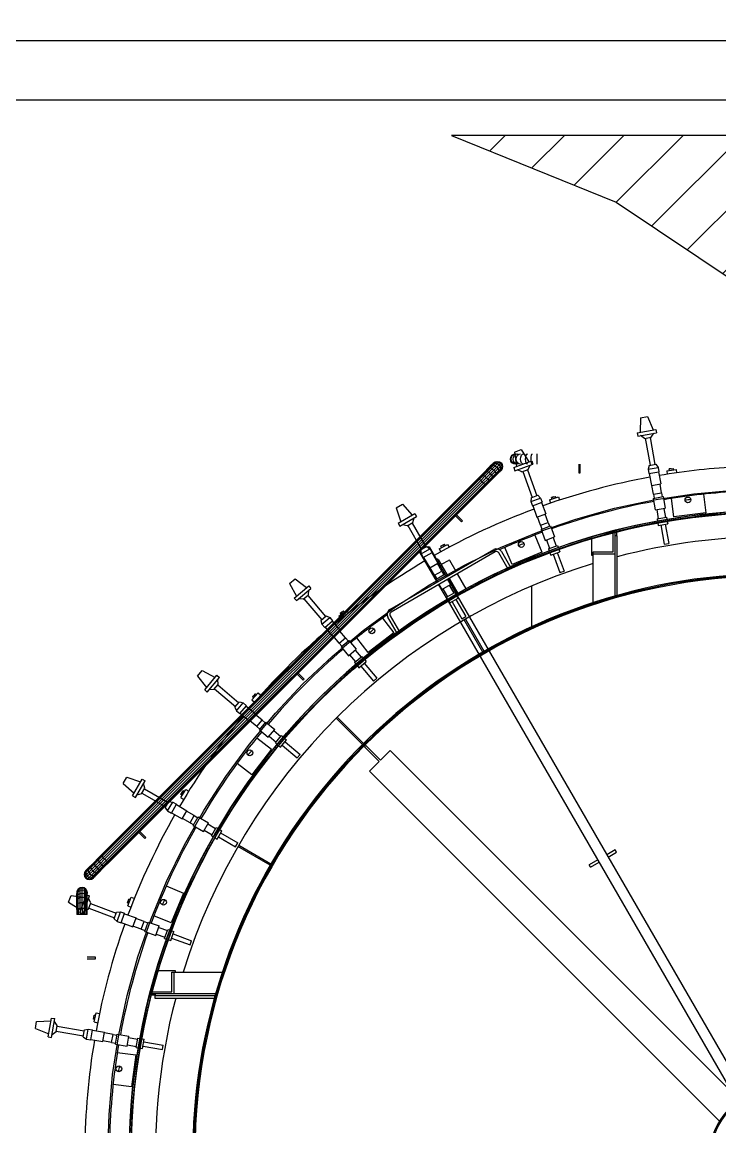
# Model space of a CAD drawing. Header units: metres. Extents: x 0 to 63075, y 0 to 44550.
# Drawn here: x 57868 to 58355, y 41667 to 42439 of the extents above; entities that cross this region are included whole.
import ezdxf

# ---------------------------------------------------------------- set-up
doc = ezdxf.new("R2010")
doc.units = ezdxf.units.M
doc.header["$LTSCALE"] = 75
for name, color, linetype in [('GSB', 7, 'Continuous'), ('ML6', 1, 'Continuous'), ('SDM', 7, 'Continuous'), ('SL1', 8, 'Continuous')]:
    doc.layers.add(name, color=color, linetype=linetype)
doc.styles.add('ROMANS', font='ROMANS.SHX')
doc.dimstyles.new('75___1-75', dxfattribs={"dimscale": 75, "dimtxt": 2.5, "dimasz": 2, "dimexe": 1.5, "dimexo": 1, "dimgap": 0.5, "dimtad": 1, "dimdec": 0, "dimzin": 12, "dimtxsty": 'ROMANS', "dimcen": 0, "dimclrd": 256, "dimclre": 256, "dimclrt": 3, "dimazin": 3, "dimtfac": 1, "dimtdec": 0, "dimtmove": 0, "dimatfit": 0, "dimfxl": 1, "dimlwd": -1, "dimlwe": -1, "dimarcsym": 0})

# ---------------------------------------------------------------- blocks, each defined once
blk = doc.blocks.new('A$C6bae614f')
at = {"layer": 'SL1'}
h = blk.add_hatch(dxfattribs=at)
h.set_pattern_fill('_USER', color=256, scale=195, angle=44.9981, style=0, pattern_type=0)
h.set_pattern_definition([(44.99813, (346235.7, -3607.55), (-137.8813, 137.89033), [])])
h.paths.add_polyline_path([(405901.2, 56898.2), (401513.3, 56898.3), (402279.4, 56587.7), (402855.4, 56201.3), (403609, 56062.2), (404432.8, 56092.1), (405157.1, 56389.7), (405568.8, 56741.9)])
for p, q in [((387952.8, 57339.8), (407722, 57339.8)), ((388233.8, 57064.3), (407422, 57064.3)), ((402392.5, 55584.5), (402390.3, 55517.2)), ((402392.5, 55584.5), (402425.6, 55590.3)), ((402425.6, 55590.3), (402450.7, 55527.8)), ((402376.8, 55514.8), (402464.3, 55530.2)), ((402464.3, 55530.2), (402467.1, 55514.6)), ((402376.8, 55514.8), (402379.5, 55499.2)), ((402379.5, 55499.2), (402467.1, 55514.6)), ((402410.7, 55488.5), (402392.3, 55501.5)), ((402410.7, 55488.5), (402441.4, 55493.9)), ((402414.7, 55489.2), (402436.9, 55363)), ((402437.4, 55493.2), (402459.7, 55367)), ((402441.4, 55493.9), (402454.3, 55512.4)), ((401794.5, 55409.6), (401802.5, 55414.9)), ((401797.5, 55409.6), (401805.2, 55414.9)), ((401802.5, 55414.9), (401811.8, 55416.7)), ((401805.2, 55414.9), (401814.3, 55416.7)), ((401806.2, 55424.4), (401837.7, 55435.9)), ((401806.2, 55424.4), (401815.7, 55357.7)), ((401806.2, 55409.6), (401813.3, 55414.9)), ((401813.3, 55414.9), (401821.7, 55416.7)), ((401820.1, 55409.6), (401826.3, 55414.9)), ((401826.3, 55414.9), (401833.6, 55416.7)), ((401837.7, 55435.9), (401873.3, 55378.7)), ((401838.7, 55409.6), (401843.6, 55414.9)), ((401843.6, 55414.9), (401849.4, 55416.7)), ((401860.9, 55409.6), (401864.4, 55414.9)), ((401864.4, 55414.9), (401868.4, 55416.7)), ((401885.7, 55409.6), (401887.5, 55414.9)), ((401887.5, 55414.9), (401889.5, 55416.7)), ((401911.8, 55414.9), (401911.8, 55416.7)), ((401911.8, 55409.6), (401911.8, 55414.9)), ((401718.2, 55373.2), (401679.5, 55334.5)), ((401702.2, 55367.2), (401693.8, 55358.8)), ((401709.4, 55371.9), (401700.2, 55362.7)), ((401700.2, 55362.7), (401708.4, 55363.3)), ((401707.4, 55372.5), (401702.2, 55367.2)), ((401702.2, 55367.2), (401709.4, 55371.9)), ((401703.2, 55346.9), (401733.6, 55377.4)), ((401707.4, 55372.5), (401715.2, 55377.6)), ((401709.2, 55374.2), (401707.4, 55372.5)), ((401708.4, 55363.3), (401716.9, 55360.6)), ((401709.2, 55374.2), (401717.1, 55379.5)), ((401715.2, 55377.6), (401709.4, 55371.9)), ((401709.4, 55371.9), (401718.2, 55373.2)), ((401735, 55365.5), (401710.6, 55341.1)), ((401715.2, 55377.6), (401717.1, 55379.5)), ((401715.2, 55377.6), (401724.4, 55379.3)), ((401746.8, 55364.2), (401716.4, 55333.7)), ((401717.1, 55379.5), (401726.4, 55381.4)), ((401726.4, 55381.4), (401718.2, 55373.2)), ((401718.2, 55373.2), (401727.2, 55371)), ((401724.4, 55379.3), (401733.6, 55377.4)), ((401726.4, 55381.4), (401735.8, 55379.5)), ((401727.2, 55371), (401735, 55365.5)), ((401733.6, 55377.4), (401735.8, 55379.5)), ((401733.6, 55377.4), (401741.5, 55372)), ((401741.5, 55372), (401735, 55365.5)), ((401735, 55365.5), (401740.4, 55357.7)), ((401735.8, 55379.5), (401743.7, 55374.2)), ((401741.5, 55372), (401743.7, 55374.2)), ((401741.5, 55372), (401746.8, 55364.2)), ((401743.7, 55374.2), (401749, 55366.3)), ((401746.8, 55364.2), (401749, 55366.3)), ((401746.8, 55364.2), (401748.8, 55354.9)), ((401749, 55366.3), (401750.8, 55357)), ((401787.4, 55392.3), (401789.3, 55401.7)), ((401789.3, 55383), (401787.4, 55392.3)), ((401789.3, 55401.7), (401794.5, 55409.6)), ((401794.5, 55375.1), (401789.3, 55383)), ((401790.5, 55392.3), (401792.3, 55401.7)), ((401792.3, 55383), (401790.5, 55392.3)), ((401792.3, 55401.7), (401797.5, 55409.6)), ((401797.5, 55375.1), (401792.3, 55383)), ((401802.5, 55369.8), (401794.5, 55375.1)), ((401805.2, 55369.8), (401797.5, 55375.1)), ((401799.7, 55392.3), (401801.4, 55401.7)), ((401801.4, 55383), (401799.7, 55392.3)), ((401801.4, 55401.7), (401806.2, 55409.6)), ((401806.2, 55375.1), (401801.4, 55383)), ((401811.8, 55367.9), (401802.5, 55369.8)), ((401802.7, 55353), (401886.3, 55383.4)), ((401814.3, 55367.9), (401805.2, 55369.8)), ((401813.3, 55369.8), (401806.2, 55375.1)), ((401808.1, 55338.1), (401891.7, 55368.5)), ((401821.7, 55367.9), (401813.3, 55369.8)), ((401814.5, 55392.3), (401816, 55401.7)), ((401816, 55383), (401814.5, 55392.3)), ((401816, 55401.7), (401820.1, 55409.6)), ((401820.1, 55375.1), (401816, 55383)), ((401826.3, 55369.8), (401820.1, 55375.1)), ((401833.6, 55367.9), (401826.3, 55369.8)), ((401834.2, 55392.3), (401835.4, 55401.7)), ((401835.4, 55383), (401834.2, 55392.3)), ((401835.4, 55401.7), (401838.7, 55409.6)), ((401838.7, 55375.1), (401835.4, 55383)), ((401843.6, 55369.8), (401838.7, 55375.1)), ((401849.4, 55367.9), (401843.6, 55369.8)), ((401857.8, 55392.3), (401858.6, 55401.7)), ((401858.6, 55383), (401857.8, 55392.3)), ((401858.6, 55401.7), (401860.9, 55409.6)), ((401860.9, 55375.1), (401858.6, 55383)), ((401864.4, 55369.8), (401860.9, 55375.1)), ((401868.4, 55367.9), (401864.4, 55369.8)), ((401870, 55343.6), (401879.5, 55364.1)), ((401884.1, 55392.3), (401884.5, 55401.7)), ((401884.5, 55383), (401884.1, 55392.3)), ((401884.5, 55401.7), (401885.7, 55409.6)), ((401885.7, 55375.1), (401884.5, 55383)), ((401887.5, 55369.8), (401885.7, 55375.1)), ((401886.3, 55383.4), (401891.7, 55368.5)), ((401889.5, 55367.9), (401887.5, 55369.8)), ((401911.8, 55375.1), (401911.8, 55409.6)), ((401911.8, 55369.8), (401911.8, 55375.1)), ((401911.8, 55367.9), (401911.8, 55369.8)), ((402105.4, 55367.9), (402105.4, 55328.8)), ((402111.8, 55328.8), (402111.8, 55367.9)), ((402432.2, 55362.2), (402464.4, 55367.8)), ((402464.4, 55367.8), (402474.7, 55352.8)), ((401673.3, 55335.8), (399850.4, 53513)), ((401654.2, 55319.3), (401638.5, 55303.5)), ((401679.5, 55334.5), (401643.5, 55298.5)), ((401668.4, 55312.2), (401649.1, 55292.9)), ((401669.2, 55334.2), (401654.2, 55319.3)), ((401654.2, 55319.3), (401657, 55319.4)), ((401710.6, 55341.1), (401655.7, 55286.3)), ((401657, 55319.4), (401662, 55316.9)), ((401662, 55316.9), (401668.4, 55312.2)), ((401668.4, 55312.2), (401686.7, 55330.5)), ((401668.4, 55312.2), (401675.3, 55305.9)), ((401682.6, 55347.6), (401669.2, 55334.2)), ((401669.2, 55334.2), (401673.3, 55335.8)), ((401700.2, 55362.7), (401673.3, 55335.8)), ((401673.3, 55335.8), (401679.5, 55334.5)), ((401679.5, 55334.5), (401686.7, 55330.5)), ((401699.9, 55317.3), (401681.6, 55299)), ((401693.8, 55358.8), (401682.6, 55347.6)), ((401682.6, 55347.6), (401688, 55350.4)), ((401686.7, 55330.5), (401703.2, 55346.9)), ((401686.7, 55330.5), (401693.9, 55324.4)), ((401688, 55350.4), (401695.2, 55350.2)), ((401717.1, 55313.1), (401688.7, 55284.8)), ((401693.8, 55358.8), (401700.2, 55362.7)), ((401693.9, 55324.4), (401699.9, 55317.3)), ((401695.2, 55350.2), (401703.2, 55346.9)), ((401716.4, 55333.7), (401699.9, 55317.3)), ((401699.9, 55317.3), (401703.9, 55310.1)), ((401703.2, 55346.9), (401710.6, 55341.1)), ((401732.7, 55338.9), (401703.9, 55310.1)), ((401732.1, 55330.8), (401705.2, 55303.9)), ((401710.6, 55341.1), (401716.4, 55333.7)), ((401716.4, 55333.7), (401719.6, 55325.8)), ((401716.9, 55360.6), (401724.5, 55355.1)), ((401741.9, 55338), (401717.1, 55313.1)), ((401719.9, 55318.5), (401717.1, 55313.1)), ((401719.6, 55325.8), (401719.9, 55318.5)), ((401724.5, 55355.1), (401730.1, 55347.4)), ((401732.1, 55330.8), (401728.3, 55324.3)), ((401730.1, 55347.4), (401732.7, 55338.9)), ((401747, 55345.7), (401732.1, 55330.8)), ((401732.7, 55338.9), (401732.1, 55330.8)), ((401742.6, 55348.8), (401732.7, 55338.9)), ((401741.3, 55340), (401736.7, 55332.7)), ((401740.4, 55357.7), (401742.6, 55348.8)), ((401742.6, 55348.8), (401741.3, 55340)), ((401747, 55345.7), (401741.9, 55338)), ((401741.9, 55338), (401743.7, 55339.7)), ((401750.8, 55357), (401742.6, 55348.8)), ((401749, 55347.7), (401743.7, 55339.7)), ((401748.8, 55354.9), (401747, 55345.7)), ((401747, 55345.7), (401749, 55347.7)), ((401750.8, 55357), (401749, 55347.7)), ((401802.7, 55353), (401808.1, 55338.1)), ((401840.8, 55333), (401820.4, 55342.5)), ((401840.8, 55333), (401870, 55343.6)), ((401844.5, 55334.4), (401888.3, 55213.9)), ((401866.2, 55342.3), (401910.1, 55221.8)), ((402105.4, 55328.8), (402111.8, 55328.8)), ((402432.2, 55362.2), (402427.7, 55344.5)), ((402427.7, 55344.5), (402474.7, 55352.8)), ((402427.7, 55344.5), (402431.2, 55324.5)), ((402431.2, 55324.5), (402478.2, 55332.8)), ((402433.1, 55324.8), (402442.9, 55268.7)), ((402474.7, 55352.8), (402478.2, 55332.8)), ((402476.4, 55332.4), (402486.3, 55276.4)), ((402514.9, 55337.4), (402558.4, 55343.5)), ((402514.9, 55337.4), (402517.2, 55321.7)), ((402526.2, 55345.9), (402545.3, 55348.6)), ((402535.7, 55347.3), (402526.2, 55345.9)), ((402527.2, 55339.1), (402526.2, 55345.9)), ((402535.7, 55347.3), (402545.3, 55348.6)), ((402546.2, 55341.8), (402545.3, 55348.6)), ((402558.4, 55343.5), (402560.6, 55328.2)), ((401643.5, 55298.5), (399851.7, 53506.8)), ((399874, 53517.9), (401649.1, 55292.9)), ((401667.9, 55274.1), (399876.1, 53482.4)), ((399882.7, 53547.8), (401638.5, 55303.5)), ((399887.2, 53504.7), (401662.3, 55279.7)), ((399898.6, 53497.4), (401671.7, 55270.3)), ((401655.7, 55286.3), (399899.9, 53530.6)), ((401673, 55269), (399917.2, 53513.3)), ((401638.5, 55303.5), (401639.8, 55302.2)), ((401639.8, 55302.2), (401643.5, 55298.5)), ((401643.5, 55298.5), (401655.7, 55286.3)), ((401655.7, 55286.3), (401662.3, 55279.7)), ((401681.6, 55299), (401662.3, 55279.7)), ((401662.3, 55279.7), (401667.9, 55274.1)), ((401686.4, 55292.5), (401667.9, 55274.1)), ((401667.9, 55274.1), (401671.7, 55270.3)), ((401705.2, 55303.9), (401671.7, 55270.3)), ((401671.7, 55270.3), (401673, 55269)), ((401688.7, 55284.8), (401673, 55269)), ((401675.3, 55305.9), (401681.6, 55299)), ((401681.6, 55299), (401686.4, 55292.5)), ((401703.9, 55310.1), (401686.4, 55292.5)), ((401686.4, 55292.5), (401688.9, 55287.5)), ((401688.9, 55287.5), (401688.7, 55284.8)), ((401705.2, 55303.9), (401703.7, 55299.7)), ((401703.9, 55310.1), (401705.2, 55303.9)), ((402442.9, 55268.7), (402486.3, 55276.4)), ((402453, 55228.9), (402445.7, 55269.2)), ((402490.5, 55235.5), (402483.5, 55275.9)), ((401883.9, 55212.3), (401882.4, 55194.1)), ((401882.4, 55194.1), (401927.3, 55210.4)), ((401883.9, 55212.3), (401914.5, 55223.5)), ((401914.5, 55223.5), (401927.3, 55210.4)), ((401927.3, 55210.4), (401934.3, 55191.3)), ((401969.6, 55202.2), (402011.4, 55215.9)), ((401979.2, 55212.6), (401997.6, 55218.6)), ((401988.4, 55215.7), (401979.2, 55212.6)), ((401981.4, 55206.1), (401979.2, 55212.6)), ((401988.4, 55215.7), (401997.6, 55218.6)), ((401999.7, 55212), (401997.6, 55218.6)), ((402011.4, 55215.9), (402016.2, 55201.1)), ((402451.9, 55209), (402498.2, 55217.2)), ((402451.9, 55209), (402461.4, 55155.6)), ((402453, 55228.9), (402490.5, 55235.5)), ((402453, 55228.9), (402456.3, 55209.8)), ((402455, 55202.6), (402640.1, 55230.7)), ((402490.5, 55235.5), (402493.8, 55216.4)), ((402498.2, 55217.2), (402507.6, 55163.7)), ((402548, 55122.8), (402536.7, 55209)), ((402640.1, 55230.7), (402826.5, 55247.7)), ((402685.4, 55228.6), (402696.7, 55142.4)), ((401256.5, 55164.9), (401285.6, 55181.7)), ((401256.5, 55164.9), (401277.5, 55100.8)), ((401285.6, 55181.7), (401330.6, 55131.5)), ((401882.4, 55194.1), (401889.4, 55175)), ((401889.4, 55175), (401934.3, 55191.3)), ((401891.2, 55175.6), (401910.6, 55122.2)), ((401932.5, 55190.7), (401952, 55137.2)), ((401969.6, 55202.2), (401974.5, 55187.2)), ((402091.6, 55113), (402272, 55163.3)), ((402272, 55163.3), (402455, 55202.6)), ((402461.4, 55155.6), (402507.6, 55163.7)), ((402501, 55162.6), (402508.4, 55120.5)), ((401265.5, 55093.9), (401342.5, 55138.4)), ((401273.4, 55080.2), (401350.4, 55124.7)), ((401333.4, 55096.4), (401339.2, 55118.2)), ((401342.5, 55138.4), (401350.4, 55124.7)), ((401531.6, 55127.6), (401559.2, 55100)), ((401563.7, 55104.5), (401536, 55132.1)), ((401910.6, 55122.2), (401952, 55137.2)), ((401927.4, 55084.6), (401913.3, 55123.1)), ((401914.7, 55052), (402091.6, 55113)), ((401963.2, 55097.7), (401949.3, 55136.3)), ((402468, 55156.7), (402475.4, 55114.7)), ((402470, 55113.7), (402513.8, 55121.5)), ((402470, 55113.7), (402471.8, 55103.8)), ((402513.8, 55121.5), (402515.6, 55111.5)), ((402696.7, 55142.4), (402548, 55122.8)), ((401265.5, 55093.9), (401273.4, 55080.2)), ((401306.4, 55080.9), (401284.7, 55086.7)), ((401306.4, 55080.9), (401333.4, 55096.4)), ((401309.9, 55082.9), (401374, 54971.9)), ((401329.9, 55094.4), (401394, 54983.4)), ((401559.2, 55100), (401563.7, 55104.5)), ((401927.4, 55084.6), (401963.2, 55097.7)), ((401927.4, 55084.6), (401934, 55066.5)), ((401929.9, 55064.9), (401974, 55081)), ((401929.9, 55064.9), (401948.4, 55013.9)), ((401963.2, 55097.7), (401969.8, 55079.5)), ((401974, 55081), (401992.6, 55030)), ((402165.4, 55023.9), (402280.4, 55058.9)), ((402280.4, 55058.9), (402280.4, 55034.3)), ((402473.4, 55094.4), (402475.3, 55083.7)), ((402475.3, 55083.7), (402519.1, 55091.4)), ((402486.8, 55085.7), (402502.6, 54995.8)), ((402507.7, 55089.4), (402523.6, 54999.5)), ((402517.2, 55102.2), (402519.1, 55091.4)), ((401741.7, 54980.3), (401914.7, 55052)), ((401900.7, 55038.6), (401933.9, 54958.3)), ((401948.4, 55013.9), (401992.6, 55030)), ((401954.7, 55016.2), (401969.3, 54976.1)), ((401986.3, 55027.7), (402000.9, 54987.6)), ((402165.4, 54943.9), (402165.4, 55023.9)), ((402264.6, 55051.9), (402274.1, 55051.9)), ((402264.6, 54959.8), (402264.6, 55051.9)), ((402274.1, 54755), (402274.1, 55051.9)), ((402283.6, 55034.3), (402274.1, 55034.3)), ((402283.6, 54757.7), (402283.6, 55034.3)), ((401226.5, 54691.5), (401710.5, 54970.9)), ((401716.8, 54959.9), (401232.9, 54680.5)), ((401365.1, 54959.6), (401369.4, 54962.1)), ((401365.1, 54959.6), (401446.5, 54818.5)), ((401370.5, 54962.7), (401369.4, 54962.1)), ((401369.8, 54969.5), (401398.1, 54985.8)), ((401369.8, 54969.5), (401371.6, 54951.3)), ((401371.6, 54951.3), (401413, 54975.2)), ((401381.8, 54933.7), (401423.1, 54957.6)), ((401398.1, 54985.8), (401413, 54975.2)), ((401407.9, 54984.3), (401403.7, 54981.8)), ((401409.1, 54985), (401407.9, 54984.3)), ((401409.1, 54985), (401490.5, 54843.9)), ((401413, 54975.2), (401423.1, 54957.6)), ((401421.5, 54956.7), (401450, 54907.4)), ((401456.1, 54974.5), (401494.8, 54995.1)), ((401456.1, 54974.5), (401463.5, 54960.5)), ((401463.7, 54986.4), (401480.7, 54995.5)), ((401472.2, 54991), (401463.7, 54986.4)), ((401466.9, 54980.3), (401463.7, 54986.4)), ((401472.2, 54991), (401480.7, 54995.5)), ((401483.9, 54989.3), (401480.7, 54995.5)), ((401494.8, 54995.1), (401502.1, 54981.5)), ((401573.4, 54898.4), (401741.7, 54980.3)), ((401777.6, 54880), (401734.2, 54955.3)), ((401745.2, 54961.6), (401788.6, 54886.4)), ((401795.3, 54900.9), (401762.1, 54981.2)), ((401933.9, 54958.3), (401795.3, 54900.9)), ((401964.2, 54974.2), (402006, 54989.4)), ((401964.2, 54974.2), (401967.7, 54964.7)), ((401970.9, 54955.8), (401974.6, 54945.5)), ((401974.6, 54945.5), (402016.5, 54960.8)), ((402005.5, 54956.8), (402036.8, 54871)), ((402006, 54989.4), (402009.5, 54979.9)), ((402012.7, 54971), (402016.5, 54960.8)), ((402172.5, 54723.9), (402172.5, 54959.8)), ((402172.5, 54959.8), (402264.6, 54959.8)), ((402502.6, 54995.8), (402523.6, 54999.5)), ((401371.6, 54951.3), (401381.8, 54933.7)), ((401383.4, 54934.7), (401411.9, 54885.4)), ((401411.9, 54885.4), (401450, 54907.4)), ((401444.8, 54925.7), (401443.7, 54925.1)), ((401467.9, 54870.4), (401447.5, 54906)), ((401450.9, 54925.2), (401496, 54847.1)), ((401470.1, 54904), (401499.1, 54920.7)), ((401534.5, 54869.3), (401505.2, 54920.2)), ((401985.6, 54949.5), (402016.8, 54863.7)), ((402172.5, 54943.9), (402165.4, 54943.9)), ((402274.1, 54950.3), (402172.5, 54950.3)), ((401410.4, 54806.4), (401573.4, 54898.4)), ((401434.9, 54851.3), (401414.3, 54886.8)), ((401434.9, 54851.3), (401467.9, 54870.4)), ((401434.9, 54851.3), (401444.6, 54834.6)), ((401440.7, 54832.4), (401481.4, 54855.8)), ((401467.9, 54870.4), (401477.6, 54853.6)), ((401481.4, 54855.8), (401488.9, 54843)), ((401581.1, 54788.7), (401540.9, 54858.3)), ((401788.6, 54886.4), (401777.6, 54880)), ((402016.8, 54863.7), (402036.8, 54871)), ((400760.3, 54813.8), (400786, 54835.4)), ((400760.3, 54813.8), (400792, 54754.4)), ((400781.5, 54745.6), (400849.6, 54802.7)), ((400786, 54835.4), (400839, 54793.8)), ((400849.6, 54802.7), (400859.7, 54790.6)), ((401253.2, 54704.8), (401410.4, 54806.4)), ((401440.7, 54832.4), (401448.2, 54819.5)), ((401452.9, 54807.5), (401492.6, 54738.6)), ((401454.5, 54808.5), (401467.9, 54785.3)), ((401467.9, 54785.3), (401508.6, 54808.8)), ((401495.2, 54832), (401508.6, 54808.8)), ((401496.9, 54832.9), (401536.6, 54764)), ((401502.4, 54836.1), (401542.2, 54767.2)), ((401502.8, 54805.5), (401524.1, 54768.5)), ((401526.1, 54769.6), (401504.7, 54806.6)), ((401887.2, 54612.2), (401887.2, 54801.9)), ((400791.6, 54733.4), (400859.7, 54790.6)), ((400824, 54739.8), (400847.8, 54759.8)), ((400844.8, 54757.2), (400927.2, 54659)), ((400847.8, 54759.8), (400849.8, 54782.2)), ((401473.7, 54788.7), (401495.1, 54751.7)), ((401490.3, 54749), (401528.9, 54771.2)), ((401490.3, 54749), (401495.4, 54740.2)), ((401528.9, 54771.2), (401533.9, 54762.5)), ((401538.6, 54754.3), (401544.1, 54744.8)), ((401540.3, 54755.2), (402885.4, 52425.2)), ((400781.5, 54745.6), (400791.6, 54733.4)), ((400824, 54739.8), (400801.6, 54741.8)), ((400827.1, 54742.4), (400909.5, 54644.2)), ((401102.4, 54593.8), (401253.2, 54704.8)), ((401498.5, 54731), (402843.6, 52401)), ((401500.1, 54732), (401505.6, 54722.6)), ((401505.6, 54722.6), (401544.1, 54744.8)), ((401515.7, 54728.4), (401561.3, 54649.3)), ((401534, 54739), (401579.7, 54659.9)), ((400905.8, 54641.1), (400930.8, 54662.1)), ((400910.7, 54623.5), (400947.3, 54654.2)), ((400930.8, 54662.1), (400947.3, 54654.2)), ((400947.3, 54654.2), (400960.4, 54638.7)), ((400989.8, 54661), (401024.4, 54688.1)), ((400989.8, 54661), (400999.6, 54648.5)), ((400995.3, 54674), (401010.5, 54686)), ((401002.9, 54680), (400995.3, 54674)), ((400999.6, 54668.6), (400995.3, 54674)), ((401002.9, 54680), (401010.5, 54686)), ((401014.7, 54680.5), (401010.5, 54686)), ((401024.4, 54688.1), (401034, 54675.9)), ((401191.8, 54652), (401244.8, 54583)), ((401260.7, 54581.6), (401217.2, 54656.9)), ((401228.2, 54663.2), (401271.7, 54588)), ((401561.3, 54649.3), (401579.7, 54659.9)), ((401659.3, 54494.4), (401572.6, 54644.6)), ((401578.1, 54647.8), (401664.8, 54497.5)), ((400905.8, 54641.1), (400910.7, 54623.5)), ((400910.7, 54623.5), (400923.8, 54608)), ((400923.8, 54608), (400960.4, 54638.7)), ((400925.2, 54609.2), (400961.8, 54565.6)), ((400958.6, 54474), (401102.4, 54593.8)), ((400958.9, 54637.4), (400995.5, 54593.9)), ((400961.8, 54565.6), (400995.5, 54593.9)), ((400990.4, 54536.1), (400963.9, 54567.4)), ((400990.4, 54536.1), (401019.6, 54560.5)), ((401019.6, 54560.5), (400993.3, 54592.1)), ((400999.4, 54518.4), (401035.4, 54548.6)), ((401019.6, 54560.5), (401032, 54545.7)), ((401035.4, 54548.6), (401070.3, 54507)), ((401125.7, 54491.7), (401072.8, 54560.7)), ((401244.8, 54583), (401125.7, 54491.7)), ((401271.7, 54588), (401260.7, 54581.6)), ((400990.4, 54536.1), (401002.8, 54521.2)), ((400999.4, 54518.4), (401034.3, 54476.8)), ((401034.3, 54476.8), (401070.3, 54507)), ((401065.2, 54502.7), (401092.6, 54469.9)), ((400822.2, 54345.7), (400958.6, 54474)), ((401039.5, 54481.1), (401066.9, 54448.4)), ((401062.7, 54444.9), (401096.8, 54473.5)), ((401062.7, 54444.9), (401069.2, 54437.1)), ((401082.3, 54421.5), (401116.4, 54450.1)), ((401096.8, 54473.5), (401103.3, 54465.7)), ((401107.5, 54442.6), (401166.3, 54372.7)), ((401109.4, 54458.5), (401116.4, 54450.1)), ((400332.5, 54382), (400354.1, 54407.7)), ((400354.1, 54407.7), (400413.5, 54376)), ((400795.1, 54391.2), (400822.7, 54363.5)), ((400827.2, 54368), (400799.6, 54395.7)), ((401075.3, 54429.9), (401082.3, 54421.5)), ((401091.3, 54429), (401149.9, 54359)), ((400332.5, 54382), (400374.1, 54329)), ((400365.2, 54318.4), (400422.4, 54386.5)), ((400377.4, 54308.2), (400434.5, 54376.3)), ((400408.2, 54320.1), (400428.2, 54343.9)), ((400422.4, 54386.5), (400434.5, 54376.3)), ((400425.6, 54340.9), (400523.8, 54258.5)), ((400428.2, 54343.9), (400426.2, 54366.4)), ((400693.9, 54209.4), (400822.2, 54345.7)), ((400822.7, 54363.5), (400827.2, 54368)), ((401149.9, 54359), (401166.3, 54372.7)), ((400365.2, 54318.4), (400377.4, 54308.2)), ((400408.2, 54320.1), (400385.7, 54318.2)), ((400410.7, 54323.2), (400508.9, 54240.8)), ((400585.1, 54271.3), (400614.5, 54304)), ((400588.2, 54285.1), (400601.2, 54299.5)), ((400594.7, 54292.3), (400588.2, 54285.1)), ((400593.4, 54280.5), (400588.2, 54285.1)), ((400594.7, 54292.3), (400601.2, 54299.5)), ((400606.3, 54294.8), (400601.2, 54299.5)), ((400614.5, 54304), (400626, 54293.7)), ((400505.8, 54237.2), (400526.8, 54262.2)), ((400505.8, 54237.2), (400513.7, 54220.7)), ((400513.7, 54220.7), (400544.4, 54257.3)), ((400526.8, 54262.2), (400544.4, 54257.3)), ((400529.3, 54207.6), (400560, 54244.2)), ((400544.4, 54257.3), (400560, 54244.2)), ((400558.8, 54242.8), (400602.4, 54206.2)), ((400585.1, 54271.3), (400596.9, 54260.7)), ((400513.7, 54220.7), (400529.3, 54207.6)), ((400530.5, 54209.1), (400574.1, 54172.5)), ((400574.1, 54065.6), (400693.9, 54209.4)), ((400574.1, 54172.5), (400602.4, 54206.2)), ((400631.9, 54177.6), (400600.6, 54204)), ((401099.6, 54063.8), (400976.9, 54186.5)), ((400981.4, 54191), (401104.1, 54068.3)), ((400607.4, 54148.4), (400575.9, 54174.6)), ((400607.4, 54148.4), (400631.9, 54177.6)), ((400607.4, 54148.4), (400622.2, 54135.9)), ((400619.4, 54132.5), (400649.6, 54168.5)), ((400619.4, 54132.5), (400661, 54097.6)), ((400631.9, 54177.6), (400646.7, 54165.1)), ((400649.6, 54168.5), (400691.2, 54133.6)), ((400661, 54097.6), (400691.2, 54133.6)), ((400607.2, 54095.1), (400676.2, 54042.2)), ((400665.3, 54102.8), (400698, 54075.3)), ((400686.8, 54128.5), (400719.6, 54101)), ((400694.5, 54071.1), (400723.1, 54105.2)), ((400717.8, 54051.5), (400746.4, 54085.6)), ((400723.1, 54105.2), (400730.8, 54098.7)), ((400738.1, 54092.6), (400746.4, 54085.6)), ((400463.1, 53914.8), (400574.1, 54065.6)), ((400676.2, 54042.2), (400584.9, 53923.2)), ((400694.5, 54071.1), (400702.2, 54064.6)), ((400709.5, 54058.5), (400717.8, 54051.5)), ((400725.3, 54060.4), (400795.2, 54001.7)), ((400738.9, 54076.7), (400808.9, 54018)), ((401108.7, 54052.5), (401115.5, 54059.2)), ((401176.1, 53985.1), (401108.7, 54052.5)), ((401115.5, 54059.2), (401182.8, 53991.8)), ((401182.8, 53991.8), (401227.7, 54036.7)), ((401227.7, 54036.7), (402856.2, 52408.1)), ((400584.9, 53923.2), (400515.9, 53976.1)), ((400795.2, 54001.7), (400808.9, 54018)), ((401131.2, 53940.2), (401176.1, 53985.1)), ((402759.7, 52311.6), (401131.2, 53940.2)), ((399986.3, 53882.4), (400003.1, 53911.5)), ((399986.3, 53882.4), (400036.4, 53837.4)), ((400003.1, 53911.5), (400067.1, 53890.5)), ((400029.5, 53825.5), (400074, 53902.5)), ((400043.2, 53817.6), (400087.7, 53894.6)), ((400074, 53902.5), (400087.7, 53894.6)), ((400087, 53861.5), (400081.2, 53883.3)), ((400361.5, 53757.6), (400463.1, 53914.8)), ((400029.5, 53825.5), (400043.2, 53817.6)), ((400071.5, 53834.6), (400049.7, 53828.8)), ((400071.5, 53834.6), (400087, 53861.5)), ((400073.5, 53838.1), (400184.5, 53774)), ((400085.1, 53858.1), (400196, 53794)), ((400254.3, 53817.3), (400277.5, 53854.6)), ((400254.9, 53831.4), (400265.1, 53847.8)), ((400260, 53839.6), (400254.9, 53831.4)), ((400260.8, 53827.8), (400254.9, 53831.4)), ((400260, 53839.6), (400265.1, 53847.8)), ((400271, 53844.1), (400265.1, 53847.8)), ((400277.5, 53854.6), (400290.7, 53846.4)), ((400182.1, 53769.9), (400198.4, 53798.1)), ((400182.1, 53769.9), (400192.7, 53755)), ((400192.7, 53755), (400216.6, 53796.4)), ((400198.4, 53798.1), (400216.6, 53796.4)), ((400210.3, 53744.9), (400234.2, 53786.2)), ((400216.6, 53796.4), (400234.2, 53786.2)), ((400233.3, 53784.6), (400282.5, 53756.1)), ((400254.3, 53817.3), (400267.7, 53808.9)), ((400192.7, 53755), (400210.3, 53744.9)), ((400211.3, 53746.5), (400260.5, 53718)), ((400260.5, 53718), (400282.5, 53756.1)), ((400297.5, 53700.1), (400261.9, 53720.4)), ((400269.5, 53594.6), (400361.5, 53757.6)), ((400316.6, 53733.1), (400281.1, 53753.7)), ((400297.5, 53700.1), (400316.6, 53733.1)), ((400312.1, 53686.5), (400335.6, 53727.2)), ((400316.6, 53733.1), (400333.3, 53723.4)), ((400335.6, 53727.2), (400382.6, 53700.1)), ((400297.5, 53700.1), (400314.3, 53690.4)), ((400312.1, 53686.5), (400359.1, 53659.4)), ((400359.1, 53659.4), (400382.6, 53700.1)), ((400379.2, 53694.3), (400416.2, 53672.9)), ((400396.7, 53639.1), (400418.9, 53677.7)), ((400418.9, 53677.7), (400427.7, 53672.6)), ((400435.9, 53667.9), (400445.4, 53662.4)), ((400058.6, 53654.7), (400086.2, 53627.1)), ((400090.7, 53631.6), (400063.1, 53659.2)), ((400086.2, 53627.1), (400090.7, 53631.6)), ((400362.4, 53665.2), (400399.4, 53643.9)), ((400396.7, 53639.1), (400405.4, 53634.1)), ((400413.6, 53629.3), (400423.1, 53623.9)), ((400423.1, 53623.9), (400445.4, 53662.4)), ((400428.9, 53634), (400508, 53588.2)), ((400439.5, 53652.3), (400518.6, 53606.7)), ((400187.6, 53426.3), (400269.5, 53594.6)), ((400508, 53588.2), (400518.6, 53606.7)), ((400670.4, 53503.1), (400520.1, 53589.9)), ((400523.3, 53595.4), (400673.5, 53508.6)), ((402275.2, 53574), (402235.5, 53551)), ((402281.5, 53563), (402275.2, 53574)), ((399852, 53517.2), (399818.9, 53484.1)), ((399850.4, 53513), (399835.8, 53498.3)), ((399852, 53517.2), (399850.4, 53513)), ((399850.4, 53513), (399851.7, 53506.8)), ((399866.9, 53532.1), (399852, 53517.2)), ((399855.7, 53499.6), (399874, 53517.9)), ((399866.9, 53532.1), (399866.8, 53529.3)), ((399866.8, 53529.3), (399869.3, 53524.3)), ((399882.7, 53547.8), (399866.9, 53532.1)), ((399869.3, 53524.3), (399874, 53517.9)), ((399874, 53517.9), (399880.3, 53511)), ((399880.3, 53511), (399899.9, 53530.6)), ((399882.7, 53547.8), (399884, 53546.5)), ((399884, 53546.5), (399887.7, 53542.8)), ((399887.7, 53542.8), (399893.3, 53537.2)), ((399893.3, 53537.2), (399906.5, 53524)), ((399901.4, 53497.6), (399917.2, 53513.3)), ((399906.5, 53524), (399915.8, 53514.6)), ((399915.8, 53514.6), (399917.2, 53513.3)), ((402193.6, 53526.9), (402153.9, 53504)), ((402160.3, 53493), (402200, 53515.9)), ((402241.8, 53540), (402281.5, 53563)), ((399806.7, 53469.2), (399804.8, 53459.9)), ((399806.9, 53461.9), (399804.8, 53459.9)), ((399811.9, 53477.1), (399806.7, 53469.2)), ((399808.6, 53471.1), (399806.7, 53469.2)), ((399808.6, 53471.1), (399806.9, 53461.9)), ((399813, 53468.1), (399806.9, 53461.9)), ((399806.9, 53461.9), (399808.8, 53452.7)), ((399813.7, 53478.9), (399808.6, 53471.1)), ((399814.3, 53476.9), (399808.6, 53471.1)), ((399813.7, 53478.9), (399811.9, 53477.1)), ((399851.7, 53506.8), (399813, 53468.1)), ((399814.3, 53476.9), (399813, 53468.1)), ((399813, 53468.1), (399815.2, 53459.1)), ((399818.9, 53484.1), (399813.7, 53478.9)), ((399835.8, 53498.3), (399814.3, 53476.9)), ((399818.9, 53484.1), (399814.3, 53476.9)), ((399815.2, 53459.1), (399825.6, 53469.4)), ((399861.7, 53492.4), (399820.7, 53451.3)), ((399823.5, 53486.1), (399822.9, 53478)), ((399822.9, 53478), (399825.6, 53469.4)), ((399827.4, 53492.6), (399823.5, 53486.1)), ((399825.6, 53469.4), (399839.3, 53483.2)), ((399825.6, 53469.4), (399831.1, 53461.8)), ((399831.1, 53461.8), (399838.8, 53456.2)), ((399838.6, 53503.7), (399835.8, 53498.3)), ((399835.8, 53498.3), (399836, 53491.1)), ((399836, 53491.1), (399839.3, 53483.2)), ((399860.4, 53466.7), (399837.4, 53443.7)), ((399887.2, 53504.7), (399838.8, 53456.2)), ((399839.3, 53483.2), (399855.7, 53499.6)), ((399839.3, 53483.2), (399845.1, 53475.7)), ((399845.1, 53475.7), (399852.5, 53470)), ((399867.6, 53466.4), (399846.2, 53445)), ((399851.7, 53506.8), (399855.7, 53499.6)), ((399852.5, 53470), (399860.4, 53466.7)), ((399855.7, 53499.6), (399861.7, 53492.4)), ((399876.1, 53482.4), (399860.4, 53466.7)), ((399860.4, 53466.7), (399867.6, 53466.4)), ((399880.3, 53511), (399861.7, 53492.4)), ((399861.7, 53492.4), (399868.9, 53486.4)), ((399901.4, 53497.6), (399861.9, 53458)), ((399882.3, 53481.1), (399867.6, 53466.4)), ((399867.6, 53466.4), (399873.1, 53469.2)), ((399868.9, 53486.4), (399876.1, 53482.4)), ((399876.1, 53482.4), (399882.3, 53481.1)), ((399880.3, 53511), (399887.2, 53504.7)), ((399898.6, 53497.4), (399882.3, 53481.1)), ((399882.3, 53481.1), (399886.5, 53482.6)), ((399887.2, 53504.7), (399893.7, 53499.9)), ((399893.7, 53499.9), (399898.6, 53497.4)), ((399898.6, 53497.4), (399901.4, 53497.6)), ((402160.3, 53493), (402153.9, 53504)), ((399804.8, 53459.9), (399806.7, 53450.5)), ((399808.8, 53452.7), (399806.7, 53450.5)), ((399806.7, 53450.5), (399811.9, 53442.6)), ((399808.8, 53452.7), (399815.2, 53459.1)), ((399808.8, 53452.7), (399814.1, 53444.8)), ((399814.1, 53444.8), (399811.9, 53442.6)), ((399811.9, 53442.6), (399819.9, 53437.3)), ((399820.7, 53451.3), (399814.1, 53444.8)), ((399814.1, 53444.8), (399822, 53439.5)), ((399815.2, 53459.1), (399820.7, 53451.3)), ((399828.4, 53445.9), (399819.9, 53437.3)), ((399819.9, 53437.3), (399829.2, 53435.5)), ((399820.7, 53451.3), (399828.4, 53445.9)), ((399822, 53439.5), (399831.3, 53437.5)), ((399838.8, 53456.2), (399828.4, 53445.9)), ((399828.4, 53445.9), (399837.4, 53443.7)), ((399831.3, 53437.5), (399829.2, 53435.5)), ((399829.2, 53435.5), (399838.5, 53437.3)), ((399837.4, 53443.7), (399831.3, 53437.5)), ((399831.3, 53437.5), (399840.5, 53439.3)), ((399837.4, 53443.7), (399846.2, 53445)), ((399838.5, 53437.3), (399846.4, 53442.6)), ((399840.5, 53439.3), (399838.5, 53437.3)), ((399838.8, 53456.2), (399847.3, 53453.6)), ((399846.2, 53445), (399840.5, 53439.3)), ((399840.5, 53439.3), (399848.2, 53444.4)), ((399846.2, 53445), (399853.4, 53449.6)), ((399848.2, 53444.4), (399846.4, 53442.6)), ((399847.3, 53453.6), (399855.4, 53454.2)), ((399853.4, 53449.6), (399848.2, 53444.4)), ((399861.9, 53458), (399853.4, 53449.6)), ((399855.4, 53454.2), (399861.9, 53458)), ((400115.9, 53253.3), (400187.6, 53426.3)), ((399732, 53330.3), (399743.5, 53361.9)), ((399743.5, 53361.9), (399810.2, 53352.3)), ((399772, 53383.2), (399770.1, 53373.8)), ((399772, 53380.4), (399770.1, 53371.3)), ((399770.1, 53373.8), (399770.1, 53371.3)), ((399772, 53372.3), (399770.1, 53363.9)), ((399770.1, 53363.9), (399770.1, 53371.3)), ((399770.1, 53296.1), (399770.1, 53363.9)), ((399772, 53359.3), (399770.1, 53352)), ((399777.3, 53391.1), (399772, 53383.2)), ((399777.3, 53388.1), (399772, 53380.4)), ((399772, 53380.4), (399772, 53383.2)), ((399772, 53372.3), (399772, 53380.4)), ((399777.3, 53379.5), (399772, 53372.3)), ((399772, 53298.1), (399772, 53372.3)), ((399777.3, 53365.5), (399772, 53359.3)), ((399785.2, 53396.4), (399777.3, 53391.1)), ((399785.2, 53393.3), (399777.3, 53388.1)), ((399777.3, 53299.9), (399777.3, 53391.1)), ((399785.2, 53384.2), (399777.3, 53379.5)), ((399785.2, 53369.6), (399777.3, 53365.5)), ((399784.5, 53281.7), (399814.9, 53365.3)), ((399794.5, 53398.2), (399785.2, 53396.4)), ((399785.2, 53384.2), (399785.2, 53396.4)), ((399794.5, 53395.1), (399785.2, 53393.3)), ((399794.5, 53385.9), (399785.2, 53384.2)), ((399785.2, 53369.6), (399785.2, 53384.2)), ((399794.5, 53371.1), (399785.2, 53369.6)), ((399785.2, 53301.1), (399785.2, 53369.6)), ((399803.9, 53396.4), (399794.5, 53398.2)), ((399794.5, 53385.9), (399794.5, 53398.2)), ((399803.9, 53393.3), (399794.5, 53395.1)), ((399794.5, 53301.5), (399794.5, 53385.9)), ((399803.9, 53384.2), (399794.5, 53385.9)), ((399803.9, 53369.6), (399794.5, 53371.1)), ((399799.4, 53276.3), (399829.8, 53359.9)), ((399811.8, 53391.1), (399803.9, 53396.4)), ((399803.9, 53396.4), (399803.9, 53301.1)), ((399811.8, 53388.1), (399803.9, 53393.3)), ((399811.8, 53379.5), (399803.9, 53384.2)), ((399811.8, 53365.5), (399803.9, 53369.6)), ((399817.1, 53383.1), (399811.8, 53391.1)), ((399811.8, 53299.9), (399811.8, 53391.1)), ((399817.1, 53380.4), (399811.8, 53388.1)), ((399817.1, 53372.3), (399811.8, 53379.5)), ((399817.1, 53359.3), (399811.8, 53365.5)), ((399814.9, 53365.3), (399829.8, 53359.9)), ((399817.1, 53383.1), (399818.9, 53373.8)), ((399817.1, 53380.4), (399817.1, 53383.1)), ((399818.9, 53371.3), (399817.1, 53380.4)), ((399817.1, 53372.3), (399817.1, 53380.4)), ((399817.1, 53298.1), (399817.1, 53372.3)), ((399818.9, 53363.9), (399817.1, 53372.3)), ((399818.9, 53352), (399817.1, 53359.3)), ((399818.7, 53372.5), (399818.9, 53373.8)), ((399818.9, 53373.8), (399818.9, 53371.3)), ((399818.9, 53363.9), (399818.9, 53371.3)), ((399818.9, 53296.1), (399818.9, 53363.9)), ((400186.7, 53405.9), (400267, 53372.6)), ((400267, 53372.6), (400209.6, 53234.1)), ((399732, 53330.3), (399789.2, 53294.7)), ((399772, 53342), (399770.1, 53336.2)), ((399772, 53321.3), (399770.1, 53317.2)), ((399777.3, 53346.9), (399772, 53342)), ((399777.3, 53324.7), (399772, 53321.3)), ((399785.2, 53350.2), (399777.3, 53346.9)), ((399785.2, 53327), (399777.3, 53324.7)), ((399794.5, 53351.4), (399785.2, 53350.2)), ((399794.5, 53327.8), (399785.2, 53327)), ((399803.9, 53350.2), (399794.5, 53351.4)), ((399803.9, 53327), (399794.5, 53327.8)), ((399811.8, 53346.9), (399803.9, 53350.2)), ((399811.8, 53324.7), (399803.9, 53327)), ((399817.1, 53342), (399811.8, 53346.9)), ((399817.1, 53321.3), (399811.8, 53324.7)), ((399818.9, 53336.2), (399817.1, 53342)), ((399818.9, 53317.2), (399817.1, 53321.3)), ((399824.3, 53298), (399834.9, 53327.2)), ((399834.9, 53327.2), (399825.3, 53347.6)), ((399833.5, 53323.5), (399953.9, 53279.7)), ((400005.4, 53326.7), (400012.7, 53344.6)), ((400009, 53335.7), (400005.4, 53326.7)), ((400011.9, 53324.1), (400005.4, 53326.7)), ((400007.2, 53312.7), (400023.7, 53353.5)), ((400007.2, 53312.7), (400022, 53306.8)), ((400009, 53335.7), (400012.7, 53344.6)), ((400019.1, 53342), (400012.7, 53344.6)), ((400023.7, 53353.5), (400038, 53347.7)), ((399772, 53298.1), (399770.1, 53296.1)), ((399770.1, 53296.1), (399770.1, 53273.8)), ((399772, 53273.8), (399770.1, 53273.8)), ((399777.3, 53299.9), (399772, 53298.1)), ((399772, 53298.1), (399772, 53273.8)), ((399777.3, 53273.8), (399772, 53273.8)), ((399785.2, 53301.1), (399777.3, 53299.9)), ((399777.3, 53299.9), (399777.3, 53273.8)), ((399794.5, 53273.8), (399777.3, 53273.8)), ((399784.5, 53281.7), (399799.4, 53276.3)), ((399794.5, 53301.5), (399785.2, 53301.1)), ((399785.2, 53301.1), (399785.2, 53273.8)), ((399803.9, 53301.1), (399794.5, 53301.5)), ((399794.5, 53301.5), (399794.5, 53273.8)), ((399817.1, 53273.8), (399794.5, 53273.8)), ((399824.3, 53298), (399803.8, 53288.5)), ((399803.9, 53301.1), (399803.9, 53273.8)), ((399811.8, 53299.9), (399803.9, 53301.1)), ((399811.8, 53299.9), (399811.8, 53273.8)), ((399817.1, 53298.1), (399811.8, 53299.9)), ((399818.9, 53296.1), (399817.1, 53298.1)), ((399817.1, 53298.1), (399817.1, 53273.8)), ((399818.9, 53273.8), (399817.1, 53273.8)), ((399818.9, 53273.8), (399818.9, 53296.1)), ((399825.6, 53301.8), (399946, 53258)), ((399944.4, 53253.5), (399955.6, 53284.1)), ((399955.6, 53284.1), (399973.8, 53285.6)), ((399957.5, 53240.7), (399973.8, 53285.6)), ((399973.8, 53285.6), (399992.9, 53278.6)), ((399976.5, 53233.7), (399992.9, 53278.6)), ((399992.2, 53276.8), (400045.7, 53257.4)), ((400030.7, 53216), (400045.7, 53257.4)), ((400209.6, 53234.1), (400129.3, 53267.3)), ((399944.4, 53253.5), (399957.5, 53240.7)), ((399957.5, 53240.7), (399976.5, 53233.7)), ((399977.2, 53235.5), (400030.7, 53216)), ((400070.2, 53204.8), (400031.6, 53218.7)), ((400083.2, 53240.6), (400044.8, 53254.7)), ((400054.9, 53076.4), (400115.9, 53253.3)), ((400070.2, 53204.8), (400083.2, 53240.6)), ((400070.2, 53204.8), (400088.4, 53198.2)), ((400083.2, 53240.6), (400101.4, 53234)), ((400086.9, 53194), (400102.9, 53238.1)), ((400102.9, 53238.1), (400154, 53219.6)), ((400137.9, 53175.4), (400154, 53219.6)), ((400151.7, 53213.2), (400191.8, 53198.6)), ((400086.9, 53194), (400137.9, 53175.4)), ((400140.2, 53181.7), (400180.3, 53167.1)), ((400178.5, 53162), (400193.7, 53203.8)), ((400178.5, 53162), (400187.9, 53158.5)), ((400193.7, 53203.8), (400203.1, 53200.3)), ((400196.9, 53155.3), (400207.1, 53151.5)), ((400207.1, 53151.5), (400222.3, 53193.4)), ((400211.1, 53162.5), (400296.9, 53131.2)), ((400212.1, 53197.1), (400222.3, 53193.4)), ((400218.3, 53182.4), (400304.2, 53151.2)), ((400296.9, 53131.2), (400304.2, 53151.2)), ((399858, 53073.8), (399818.9, 53073.8)), ((399818.9, 53067.5), (399858, 53067.5)), ((399858, 53067.5), (399858, 53073.8)), ((400004.6, 52896), (400054.9, 53076.4)), ((400112.8, 52897.4), (400147.8, 53012.4)), ((400147.8, 53012.4), (400227.8, 53012.4)), ((400212.3, 52913), (400212.3, 53005)), ((400212.3, 53005), (400447.1, 53005)), ((400221.8, 53005), (400221.8, 52903.4)), ((400227.8, 53012.4), (400227.8, 53005)), ((399965.3, 52713), (400004.6, 52896)), ((400136, 52897.4), (400112.8, 52897.4)), ((400120.2, 52903.4), (400120.2, 52913)), ((400120.2, 52913), (400212.3, 52913)), ((400415.6, 52903.4), (400120.2, 52903.4)), ((400136, 52893.9), (400136, 52903.4)), ((400412.9, 52893.9), (400133.6, 52893.9)), ((400133.6, 52893.9), (400133.6, 52884.4)), ((400133.6, 52884.4), (400410.2, 52884.4)), ((399847.4, 52786.4), (399851.4, 52805.3)), ((399849.3, 52795.8), (399847.4, 52786.4)), ((399849.3, 52795.8), (399851.4, 52805.3)), ((399858.2, 52803.8), (399851.4, 52805.3)), ((399851.6, 52772.9), (399860.7, 52815.9)), ((399860.7, 52815.9), (399875.9, 52812.7)), ((399577.5, 52742.4), (399583.3, 52775.5)), ((399577.5, 52742.4), (399640, 52717.3)), ((399583.3, 52775.5), (399650.7, 52777.7)), ((399637.6, 52703.7), (399653.1, 52791.3)), ((399653.1, 52791.3), (399668.7, 52788.5)), ((399653.2, 52701), (399668.7, 52788.5)), ((399679.3, 52757.3), (399666.4, 52775.7)), ((399673.9, 52726.7), (399679.3, 52757.3)), ((399678.6, 52753.4), (399804.8, 52731.1)), ((399854.2, 52785), (399847.4, 52786.4)), ((399851.6, 52772.9), (399867.1, 52769.6)), ((399637.6, 52703.7), (399653.2, 52701)), ((399673.9, 52726.7), (399655.5, 52713.8)), ((399674.6, 52730.6), (399800.8, 52708.3)), ((399800, 52703.6), (399805.7, 52735.8)), ((399800, 52703.6), (399815.1, 52693.3)), ((399805.7, 52735.8), (399823.4, 52740.3)), ((399815.1, 52693.3), (399823.4, 52740.3)), ((399815.1, 52693.3), (399835.1, 52689.8)), ((399823.4, 52740.3), (399843.4, 52736.8)), ((399835.1, 52689.8), (399843.4, 52736.8)), ((399835.4, 52691.6), (399891.5, 52681.7)), ((399843.1, 52735), (399899.1, 52725.1)), ((399891.5, 52681.7), (399899.1, 52725.1)), ((399939, 52715.1), (399898.6, 52722.3)), ((399932.3, 52677.5), (399939, 52715.1)), ((399937.1, 52527.9), (399965.3, 52713)), ((399939, 52715.1), (399958, 52711.7)), ((399950.6, 52669.8), (399958.8, 52716.1)), ((399958.8, 52716.1), (400012.3, 52706.6)), ((400004.1, 52660.4), (400012.3, 52706.6)), ((400011.1, 52700), (400053.2, 52692.6)), ((400046.4, 52654.2), (400054.1, 52698)), ((400054.1, 52698), (400064, 52696.2)), ((400073.4, 52694.6), (400084.1, 52692.7)), ((400076.4, 52648.9), (400084.1, 52692.7)), ((399932.3, 52677.5), (399891.9, 52684.5)), ((399932.3, 52677.5), (399951.4, 52674.2)), ((399950.6, 52669.8), (400004.1, 52660.4)), ((400005.3, 52667), (400047.3, 52659.6)), ((400046.4, 52654.2), (400056.3, 52652.4)), ((400065.7, 52650.8), (400076.4, 52648.9)), ((400078.4, 52660.3), (400168.4, 52644.4)), ((400082.1, 52681.2), (400172.1, 52665.4)), ((400168.4, 52644.4), (400172.1, 52665.4)), ((399958.8, 52631.3), (400045, 52620)), ((400045, 52620), (400025.4, 52471.3)), ((399920.2, 52341.5), (399937.1, 52527.9)), ((400025.4, 52471.3), (399939.2, 52482.6)), ((399914.5, 52154.4), (399920.2, 52341.5))]:
    blk.add_line(p, q, dxfattribs=at)
blk.add_lwpolyline([(405901.2, 56898.2), (401513.3, 56898.3), (402279.4, 56587.7), (402855.4, 56201.3), (403609, 56062.2), (404432.8, 56092.1), (405157.1, 56389.7), (405568.8, 56741.9)], close=True, dxfattribs=at)
for centre, radius in [((402613.2, 55202), 13.5), ((403014.5, 52153.3), 3000), ((403014.5, 52153.3), 2990.5), ((401837.8, 54994.3), 13.5), ((401142.6, 54592.9), 13.5), ((400575, 54025.3), 13.5), ((400173.6, 53330.1), 13.5), ((399965.8, 52554.8), 13.5)]:
    blk.add_circle(centre, radius, dxfattribs=at)
for centre, radius, start, end in [((403014.5, 52153.3), 3207.1, 92.8935, 99.6051), ((403014.5, 52153.3), 3207.1, 100.3912, 109.6051), ((403014.5, 52153.3), 3092.8, 93.0006, 99.5629), ((403014.5, 52153.3), 3207.1, 110.3912, 119.5444), ((403014.5, 52153.3), 3092.8, 100.4334, 109.5629), ((403014.5, 52153.3), 3075, 97.2466, 97.7497), ((403014.5, 52153.3), 3000, 352.9702, 184.2441), ((403014.5, 52153.3), 2993.5, 75.7946, 104.1948), ((403014.5, 52153.3), 2993.5, 106.4773, 164.4688), ((403014.5, 52153.3), 3092.8, 110.4334, 114.3918), ((403014.5, 52153.3), 2878.5, 75.287, 104.7092), ((401723.2, 54948.9), 25.4, 29.9981, 119.9981), ((401723.2, 54948.9), 12.7, 29.9981, 119.9981), ((403014.5, 52153.3), 3075, 112.2466, 112.7497), ((403014.5, 52153.3), 2878.5, 107.0088, 162.789), ((403014.5, 52153.3), 3207.1, 120.4519, 129.6051), ((403014.5, 52153.3), 2705, 330.3863, 210.6755), ((403014.5, 52153.3), 2700, 90.0486, 179.9476), ((403014.5, 52153.3), 2695.2, 90.0487, 179.9475), ((403014.5, 52153.3), 3092.8, 120.4687, 121.213), ((403014.5, 52153.3), 3092.8, 125.6044, 129.5629), ((401239.2, 54669.5), 25.4, 119.9981, 209.9981), ((401239.2, 54669.5), 12.7, 119.9981, 209.9981), ((403014.5, 52153.3), 3207.1, 130.3912, 139.6051), ((403014.5, 52153.3), 3075, 127.2466, 127.7497), ((403014.5, 52153.3), 3092.8, 130.4334, 139.5629), ((403014.5, 52153.3), 3207.1, 140.3912, 149.6051), ((403014.5, 52153.3), 3092.8, 140.4334, 149.5629), ((403014.5, 52153.3), 3075, 142.2466, 142.7497), ((403014.5, 52153.3), 3207.1, 150.3912, 159.6051), ((403014.5, 52153.3), 3092.8, 150.4334, 159.5629), ((403014.5, 52153.3), 3075, 157.2466, 157.7497), ((403014.5, 52153.3), 3207.1, 160.3912, 169.6051), ((403014.5, 52153.3), 3092.8, 160.4334, 169.5629), ((403014.5, 52153.3), 2993.5, 165.6064, 184.2534), ((403014.5, 52153.3), 2878.5, 165.287, 184.4237), ((403014.5, 52153.3), 3207.1, 170.3912, 179.5444), ((403014.5, 52153.3), 3092.8, 170.4334, 178.5864), ((403014.5, 52153.3), 3075, 172.2466, 172.7497), ((403014.5, 52153.3), 300, 315.9801, 294.0162), ((403014.5, 52153.3), 294.3, 316.1943, 293.8019)]:
    blk.add_arc(centre, radius, start, end, dxfattribs=at)
for centre, major_axis in [((401446.6, 54922.7), (4.33, 2.5)), ((401468, 54907.7), (-5.2, -3)), ((401500.8, 54917.7), (4.33, 2.5))]:
    blk.add_ellipse(centre, major_axis=major_axis, ratio=0.707107, start_param=0, end_param=1.570796, dxfattribs=at)
blk = doc.blocks.new('zw$15D4')
at = {"layer": 'ML6', "xscale": 0.2502808837766805, "yscale": 0.2502808837766805, "zscale": 0.2502808837766805}
blk.add_blockref('A$C6bae614f', (-85544.7, -3177.3), dxfattribs=at)

msp = doc.modelspace()

# ---------------------------------------------------------------- block references
at = {"layer": 'GSB', "xscale": 0.6000000000000068, "yscale": 0.6000000000000068, "zscale": 0.6000000000000068}
msp.add_blockref('zw$15D4', (49200, 35721.63), dxfattribs=at)

# ---------------------------------------------------------------- leaders
at = {"layer": 'SDM'}
msp.add_leader([(57495.47, 38156.14), (59453.13, 42438.72), (62243.43, 42438.72)], dimstyle='75___1-75', override={"dimtad": 0}, dxfattribs=at)

doc.saveas('drawing.dxf')
